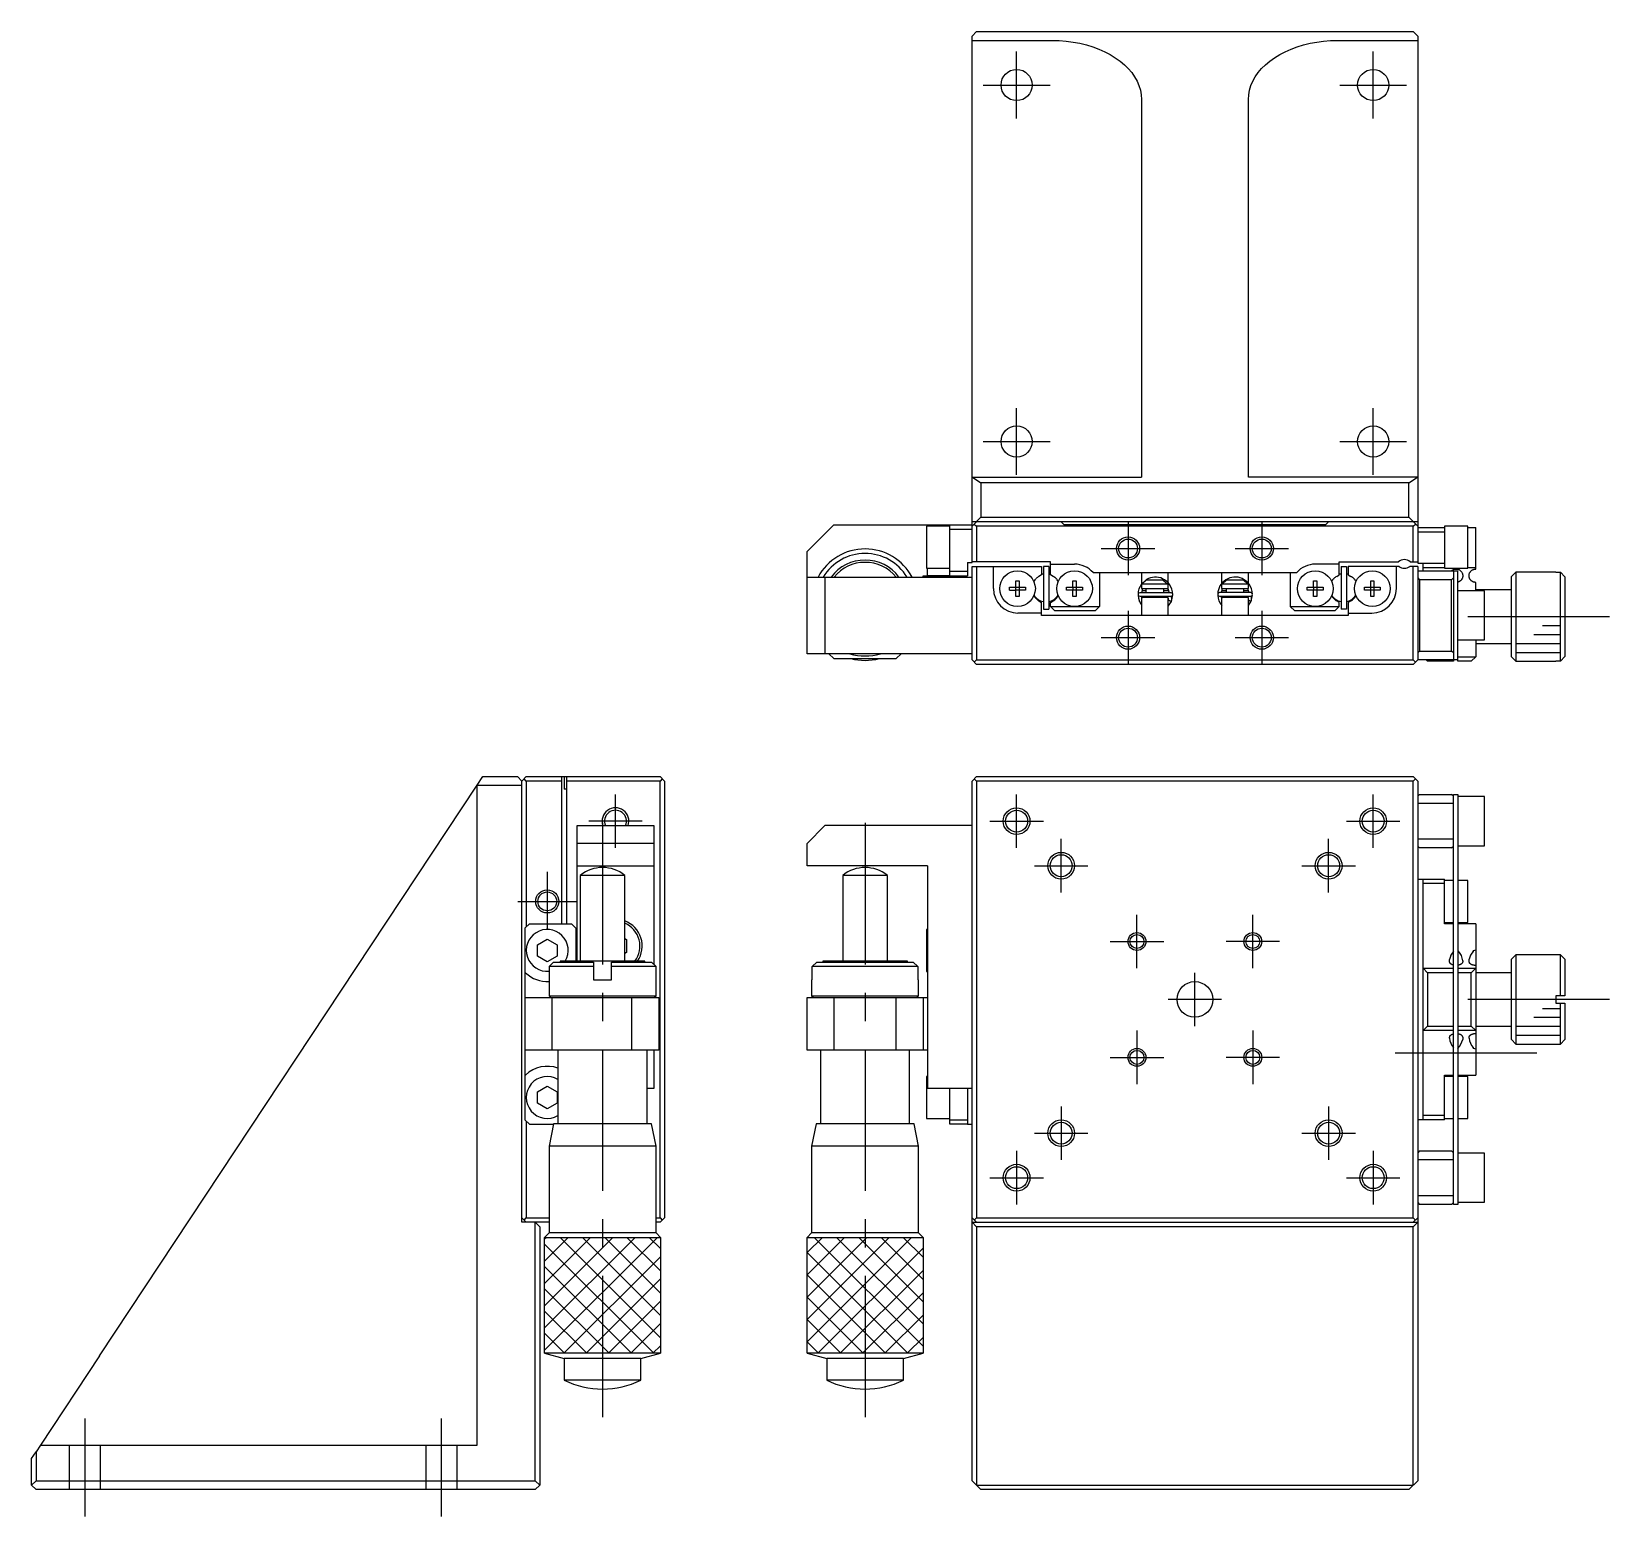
# Model space of a CAD drawing. Extents: x 0 to 360, y -8 to 257.
# Drawn here: x 0 to 177, y 90.4 to 257 of the extents above; entities that cross this region are included whole.
import ezdxf

# ---------------------------------------------------------------- set-up
doc = ezdxf.new("R2010")
doc.units = 0
doc.header["$LTSCALE"] = 0.5
doc.linetypes.add('CENTER', pattern=[50.8, 31.75, -6.35, 6.35, -6.35])
doc.linetypes.add('DASHED', pattern=[19.05, 12.7, -6.35])
for name, color, linetype in [('MSM_CENTER', 1, 'CENTER'), ('MSM_CONTINUOUS', 7, 'CONTINUOUS'), ('MSM_DASHED', 4, 'DASHED'), ('MSM_NARROW', 5, 'CONTINUOUS')]:
    doc.layers.add(name, color=color, linetype=linetype)

msp = doc.modelspace()

# ---------------------------------------------------------------- linework, layer by layer
at = {"layer": 'MSM_CENTER'}
for p, q in [((110.5, 247.25), (110.5, 254.75)), ((150.5, 247.25), (150.5, 254.75)), ((106.75, 251), (114.25, 251)), ((146.75, 251), (154.25, 251)), ((110.5, 207.25), (110.5, 214.75)), ((150.5, 207.25), (150.5, 214.75)), ((106.75, 211), (114.25, 211)), ((146.75, 211), (154.25, 211)), ((123, 202), (123, 196)), ((138, 202), (138, 196)), ((120, 199), (126, 199)), ((135, 199), (141, 199)), ((123, 192), (123, 186)), ((138, 192), (138, 186)), ((177, 191.35), (161, 191.35)), ((120, 189), (126, 189)), ((135, 189), (141, 189)), ((65.5, 165.41), (65.5, 171.41)), ((110.5, 165.41), (110.5, 171.41)), ((150.5, 165.41), (150.5, 171.41)), ((68.5, 168.41), (62.5, 168.41)), ((64.05, 168.21), (64.05, 99.71)), ((93.5, 168.21), (93.5, 99.71)), ((107.5, 168.41), (113.5, 168.41)), ((147.5, 168.41), (153.5, 168.41)), ((115.5, 160.41), (115.5, 166.41)), ((145.5, 160.41), (145.5, 166.41)), ((112.5, 163.41), (118.5, 163.41)), ((142.5, 163.41), (148.5, 163.41)), ((57.85, 162.71), (57.85, 156.26)), ((54.55, 159.41), (61.15, 159.41)), ((124, 151.91), (124, 157.91)), ((137, 151.91), (137, 157.91)), ((121, 154.91), (127, 154.91)), ((140, 154.91), (134, 154.91)), ((130.5, 145.41), (130.5, 151.41)), ((133.5, 148.41), (127.5, 148.41)), ((177, 148.41), (160, 148.41)), ((124, 144.91), (124, 138.91)), ((137, 144.91), (137, 138.91)), ((121, 141.91), (127, 141.91)), ((140, 141.91), (134, 141.91)), ((152.98, 142.41), (170.87, 142.41)), ((115.5, 136.41), (115.5, 130.41)), ((145.5, 136.41), (145.5, 130.41)), ((112.5, 133.41), (118.5, 133.41)), ((142.5, 133.41), (148.5, 133.41)), ((110.5, 131.41), (110.5, 125.41)), ((150.5, 131.41), (150.5, 125.41)), ((107.5, 128.41), (113.5, 128.41)), ((147.5, 128.41), (153.5, 128.41)), ((6, 90.41), (6, 101.41)), ((46, 90.41), (46, 101.41))]:
    msp.add_line(p, q, dxfattribs=at)
at = {"layer": 'MSM_CONTINUOUS'}
for p, q in [((106, 257), (105.5, 256.5)), ((106, 257), (155, 257)), ((155.5, 256.5), (155, 257)), ((105.5, 197.45), (105.5, 256.5)), ((105.5, 256.01), (114.5, 256.01)), ((114.5, 256.01), (115.28, 255.99)), ((115.28, 255.99), (116.06, 255.93)), ((116.06, 255.93), (116.83, 255.82)), ((116.83, 255.82), (117.59, 255.68)), ((117.59, 255.68), (118.33, 255.5)), ((118.33, 255.5), (119.04, 255.29)), ((119.04, 255.29), (119.72, 255.03)), ((119.72, 255.03), (120.38, 254.74)), ((140.62, 254.74), (141.28, 255.03)), ((141.28, 255.03), (141.96, 255.29)), ((141.96, 255.29), (142.67, 255.5)), ((142.67, 255.5), (143.41, 255.68)), ((143.41, 255.68), (144.17, 255.82)), ((144.17, 255.82), (144.94, 255.93)), ((144.94, 255.93), (145.72, 255.99)), ((145.72, 255.99), (146.5, 256.01)), ((146.5, 256.01), (155.5, 256.01)), ((155.5, 256.5), (155.5, 197.35)), ((120.38, 254.74), (120.99, 254.42)), ((120.99, 254.42), (121.57, 254.07)), ((121.57, 254.07), (122.1, 253.69)), ((122.1, 253.69), (122.59, 253.28)), ((122.59, 253.28), (123.03, 252.85)), ((137.97, 252.85), (138.41, 253.28)), ((138.41, 253.28), (138.9, 253.69)), ((138.9, 253.69), (139.43, 254.07)), ((139.43, 254.07), (140.01, 254.42)), ((140.01, 254.42), (140.62, 254.74)), ((123.03, 252.85), (123.41, 252.39)), ((123.41, 252.39), (123.74, 251.92)), ((123.74, 251.92), (124.01, 251.43)), ((124.01, 251.43), (124.22, 250.93)), ((136.78, 250.93), (136.99, 251.43)), ((136.99, 251.43), (137.26, 251.92)), ((137.26, 251.92), (137.59, 252.39)), ((137.59, 252.39), (137.97, 252.85)), ((124.22, 250.93), (124.38, 250.42)), ((124.38, 250.42), (124.47, 249.91)), ((124.47, 249.91), (124.5, 249.39)), ((136.5, 249.39), (136.53, 249.91)), ((136.53, 249.91), (136.62, 250.42)), ((136.62, 250.42), (136.78, 250.93)), ((124.5, 249.39), (124.5, 207)), ((136.5, 207), (136.5, 249.39)), ((105.5, 207), (124.5, 207)), ((105.54, 207), (106.5, 206.37)), ((154.5, 206.37), (106.5, 206.37)), ((106.5, 206.37), (106.5, 202.5)), ((155.5, 207), (136.5, 207)), ((154.5, 206.37), (155.46, 207)), ((154.5, 202.5), (154.5, 206.37)), ((105.5, 201.5), (106.5, 202.5)), ((155.5, 202), (105.5, 202)), ((106.5, 202.5), (154.5, 202.5)), ((115.85, 201.65), (115.5, 202)), ((145.5, 202), (145.15, 201.65)), ((154.5, 202.5), (155.5, 201.5)), ((90, 201.65), (87, 198.65)), ((90, 201.65), (105.5, 201.65)), ((100.4, 201.5), (100.4, 196.8)), ((103, 201.5), (100.4, 201.5)), ((100.5, 201.65), (100.5, 201.5)), ((103, 201.58), (100.5, 201.58)), ((103, 195.95), (103, 201.65)), ((105.5, 201.15), (103, 201.15)), ((105.75, 201.75), (106, 201.5)), ((106, 201.5), (106, 197.5)), ((155, 201.5), (106, 201.5)), ((145.15, 201.65), (115.85, 201.65)), ((155, 201.5), (155.25, 201.75)), ((155, 197.5), (155, 201.5)), ((155.5, 201.35), (158.5, 201.35)), ((158.5, 200.85), (155.5, 200.85)), ((158.5, 201.5), (158.5, 196.8)), ((161.1, 201.5), (158.5, 201.5)), ((161.1, 196.8), (161.1, 201.5)), ((161.1, 201.35), (162, 201.35)), ((162, 196.7), (162, 201.35)), ((87, 187.2), (87, 198.65)), ((100.4, 196.8), (103, 196.8)), ((100.5, 195.95), (100.5, 196.8)), ((105, 197.45), (105.5, 197.45)), ((105, 197.45), (105, 195.95)), ((114.3, 197.5), (105.5, 197.5)), ((105.5, 186.5), (105.5, 197)), ((105.5, 197), (113.3, 197)), ((106, 197), (106, 186.5)), ((107.9, 194.5), (107.9, 197)), ((113.3, 197), (113.3, 196.04)), ((114.1, 197), (113.5, 197)), ((113.5, 197), (113.5, 192.2)), ((114.1, 197), (114.1, 192.2)), ((114.3, 196.04), (114.3, 197.5)), ((114.3, 197.25), (117, 197.25)), ((146.7, 197.25), (144, 197.25)), ((146.7, 197.5), (153.34, 197.5)), ((146.7, 196.04), (146.7, 197.5)), ((146.9, 197), (146.9, 192.2)), ((146.9, 197), (147.5, 197)), ((147.5, 197), (147.5, 192.2)), ((147.7, 197), (147.7, 196.04)), ((153.4, 197), (147.7, 197)), ((153.1, 194.5), (153.1, 197)), ((155.5, 197), (154.6, 197)), ((154.66, 197.5), (155.5, 197.5)), ((155, 186.5), (155, 197)), ((155.5, 197.35), (158.5, 197.35)), ((155.5, 197), (155.5, 186.5)), ((155.5, 196.5), (160, 196.5)), ((156.1, 196.5), (156.1, 197.35)), ((158.5, 196.85), (156.1, 196.85)), ((158.5, 196.8), (161.1, 196.8)), ((159.29, 196.5), (159.32, 196.53)), ((159.32, 196.53), (159.36, 196.56)), ((159.36, 196.56), (159.4, 196.58)), ((159.4, 196.58), (159.44, 196.61)), ((159.44, 196.61), (159.49, 196.63)), ((159.49, 196.63), (159.51, 196.64)), ((159.5, 196.5), (159.5, 186.35)), ((159.51, 196.64), (159.54, 196.65)), ((159.54, 196.65), (159.56, 196.66)), ((159.56, 196.66), (159.59, 196.67)), ((159.59, 196.67), (159.62, 196.68)), ((159.62, 196.68), (159.63, 196.68)), ((159.63, 196.68), (159.65, 196.68)), ((159.65, 196.68), (159.66, 196.69)), ((159.66, 196.69), (159.68, 196.69)), ((159.68, 196.69), (159.69, 196.69)), ((159.69, 196.69), (159.71, 196.69)), ((159.71, 196.69), (159.72, 196.7)), ((159.72, 196.7), (159.74, 196.7)), ((159.74, 196.7), (159.75, 196.7)), ((159.75, 196.7), (159.76, 196.7)), ((159.76, 196.7), (159.77, 196.7)), ((159.77, 196.7), (159.78, 196.7)), ((159.78, 196.7), (159.79, 196.7)), ((159.79, 196.7), (159.8, 196.7)), ((159.8, 196.7), (159.81, 196.7)), ((159.81, 196.7), (159.82, 196.7)), ((159.82, 196.7), (159.83, 196.7)), ((159.83, 196.7), (159.84, 196.7)), ((159.84, 196.7), (159.85, 196.7)), ((159.85, 196.7), (159.87, 196.7)), ((159.87, 196.7), (159.88, 196.7)), ((159.88, 196.7), (159.89, 196.69)), ((159.89, 196.69), (159.9, 196.69)), ((159.9, 196.69), (159.91, 196.69)), ((159.91, 196.69), (159.93, 196.69)), ((159.93, 196.69), (159.94, 196.69)), ((159.94, 196.69), (159.96, 196.68)), ((159.96, 196.68), (159.97, 196.68)), ((159.97, 196.68), (160, 196.67)), ((160, 196.67), (160.03, 196.66)), ((160, 186.35), (160, 196.5)), ((160.03, 196.66), (160.06, 196.66)), ((160.06, 196.66), (160.08, 196.65)), ((160.08, 196.65), (160.1, 196.64)), ((160.1, 196.64), (160.13, 196.63)), ((160.13, 196.63), (160.18, 196.6)), ((160.18, 196.6), (160.22, 196.57)), ((160.22, 196.57), (160.27, 196.54)), ((160.27, 196.54), (160.31, 196.5)), ((160.31, 196.5), (160.34, 196.47)), ((162, 196.85), (161.1, 196.85)), ((161.43, 196.44), (161.46, 196.47)), ((161.46, 196.47), (161.5, 196.51)), ((161.5, 196.51), (161.54, 196.54)), ((161.54, 196.54), (161.58, 196.57)), ((161.58, 196.57), (161.62, 196.6)), ((161.62, 196.6), (161.66, 196.62)), ((161.66, 196.62), (161.7, 196.64)), ((161.7, 196.64), (161.72, 196.65)), ((161.72, 196.65), (161.75, 196.66)), ((161.75, 196.66), (161.77, 196.66)), ((161.77, 196.66), (161.8, 196.67)), ((161.8, 196.67), (161.82, 196.68)), ((161.82, 196.68), (161.85, 196.69)), ((161.85, 196.69), (161.86, 196.69)), ((161.86, 196.69), (161.88, 196.69)), ((161.88, 196.69), (161.89, 196.69)), ((161.89, 196.69), (161.91, 196.69)), ((161.91, 196.69), (161.92, 196.7)), ((161.92, 196.7), (161.94, 196.7)), ((161.94, 196.7), (161.95, 196.7)), ((161.95, 196.7), (161.96, 196.7)), ((161.96, 196.7), (161.98, 196.7)), ((161.98, 196.7), (161.99, 196.7)), ((161.99, 196.7), (162, 196.7)), ((87, 195.8), (105.5, 195.8)), ((89, 195.8), (89, 187.2)), ((100, 195.8), (100, 195.95)), ((100, 195.95), (105, 195.95)), ((100.5, 195.99), (103, 195.99)), ((103, 196.45), (105, 196.45)), ((110.42, 195.39), (110.78, 195.39)), ((110.42, 194.68), (110.42, 195.39)), ((110.78, 195.39), (110.78, 194.68)), ((113.3, 196.04), (113.01, 195.87)), ((114.59, 195.87), (114.3, 196.04)), ((116.82, 195.39), (117.18, 195.39)), ((116.82, 194.68), (116.82, 195.39)), ((117.18, 195.39), (117.18, 194.68)), ((119.08, 196.3), (141.92, 196.3)), ((119.8, 196.3), (119.8, 192.5)), ((124.5, 196.3), (124.5, 194.5)), ((125.08, 195.52), (124.5, 195)), ((127.5, 195), (124.5, 195)), ((124.55, 195), (125.08, 195.5)), ((125.08, 195.5), (126.92, 195.5)), ((126.92, 195.5), (127.45, 195)), ((127.5, 195.16), (127.5, 196.3)), ((127.5, 195.16), (127.5, 195.16)), ((127.5, 195.16), (127.5, 195.16)), ((127.5, 194.5), (127.5, 195)), ((133.5, 196.3), (133.5, 195.08)), ((133.5, 195.08), (133.5, 195.08)), ((133.5, 195.08), (133.5, 195.08)), ((136.5, 195), (133.5, 195)), ((133.5, 195), (133.5, 194.5)), ((133.55, 195), (134.08, 195.5)), ((134.08, 195.5), (135.92, 195.5)), ((135.92, 195.5), (136.45, 195)), ((136.5, 195.1), (136.5, 196.3)), ((136.5, 195.1), (136.5, 195.1)), ((136.5, 194.5), (136.5, 195)), ((141.2, 196.3), (141.2, 192.5)), ((143.82, 195.39), (144.18, 195.39)), ((143.82, 194.68), (143.82, 195.39)), ((144.18, 195.39), (144.18, 194.68)), ((146.41, 195.87), (146.7, 196.04)), ((147.7, 196.04), (147.99, 195.87)), ((150.22, 195.39), (150.58, 195.39)), ((150.22, 194.68), (150.22, 195.39)), ((150.58, 195.39), (150.58, 194.68)), ((155.5, 195.7), (155.7, 195.5)), ((159.3, 195.5), (155.7, 195.5)), ((155.7, 195.5), (155.7, 187.5)), ((159.3, 195.5), (159.5, 195.7)), ((159.3, 187.5), (159.3, 195.5)), ((160.02, 195.23), (160, 195.23)), ((160.05, 195.24), (160.02, 195.23)), ((160.07, 195.25), (160.05, 195.24)), ((160.1, 195.26), (160.07, 195.25)), ((160.14, 195.28), (160.1, 195.26)), ((160.16, 195.29), (160.14, 195.28)), ((160.19, 195.31), (160.16, 195.29)), ((160.22, 195.33), (160.19, 195.31)), ((160.25, 195.35), (160.22, 195.33)), ((160.27, 195.37), (160.25, 195.35)), ((160.29, 195.39), (160.27, 195.37)), ((160.32, 195.41), (160.29, 195.39)), ((160.34, 195.43), (160.32, 195.41)), ((160.34, 196.47), (160.38, 196.43)), ((160.36, 195.45), (160.34, 195.43)), ((160.38, 195.47), (160.36, 195.45)), ((160.38, 196.43), (160.41, 196.38)), ((160.4, 195.5), (160.38, 195.47)), ((160.42, 195.52), (160.4, 195.5)), ((160.41, 196.38), (160.44, 196.33)), ((160.43, 195.54), (160.42, 195.52)), ((160.45, 195.57), (160.43, 195.54)), ((160.44, 196.33), (160.47, 196.28)), ((160.46, 195.6), (160.45, 195.57)), ((160.48, 195.63), (160.46, 195.6)), ((160.47, 196.28), (160.49, 196.24)), ((160.49, 195.66), (160.48, 195.63)), ((160.49, 196.24), (160.51, 196.2)), ((160.5, 195.69), (160.49, 195.66)), ((160.52, 195.73), (160.5, 195.69)), ((160.51, 196.2), (160.52, 196.15)), ((160.52, 196.15), (160.53, 196.1)), ((160.53, 195.77), (160.52, 195.73)), ((160.53, 196.1), (160.54, 196.06)), ((160.54, 195.81), (160.53, 195.77)), ((160.54, 196.06), (160.55, 196.01)), ((160.55, 195.91), (160.54, 195.86)), ((160.54, 195.86), (160.54, 195.81)), ((160.55, 196.01), (160.55, 195.96)), ((160.55, 195.96), (160.55, 195.91)), ((161.25, 196.03), (161.26, 196.07)), ((161.25, 195.99), (161.25, 196.03)), ((161.25, 195.94), (161.25, 195.99)), ((161.25, 195.9), (161.25, 195.94)), ((161.26, 195.85), (161.25, 195.9)), ((161.26, 196.07), (161.27, 196.11)), ((161.26, 195.8), (161.26, 195.85)), ((161.27, 195.77), (161.26, 195.8)), ((161.27, 196.11), (161.28, 196.17)), ((161.28, 195.74), (161.27, 195.77)), ((161.28, 196.17), (161.3, 196.22)), ((161.29, 195.7), (161.28, 195.74)), ((161.31, 195.67), (161.29, 195.7)), ((161.3, 196.22), (161.32, 196.27)), ((161.32, 195.63), (161.31, 195.67)), ((161.32, 196.27), (161.34, 196.31)), ((161.34, 195.6), (161.32, 195.63)), ((161.34, 196.31), (161.37, 196.36)), ((161.35, 195.57), (161.34, 195.6)), ((161.37, 195.54), (161.35, 195.57)), ((161.37, 196.36), (161.4, 196.4)), ((161.39, 195.51), (161.37, 195.54)), ((161.42, 195.48), (161.39, 195.51)), ((161.4, 196.4), (161.43, 196.44)), ((161.44, 195.45), (161.42, 195.48)), ((161.46, 195.43), (161.44, 195.45)), ((161.49, 195.4), (161.46, 195.43)), ((161.52, 195.38), (161.49, 195.4)), ((161.54, 195.35), (161.52, 195.38)), ((161.57, 195.33), (161.54, 195.35)), ((161.6, 195.32), (161.57, 195.33)), ((161.62, 195.3), (161.6, 195.32)), ((161.65, 195.29), (161.62, 195.3)), ((161.67, 195.28), (161.65, 195.29)), ((161.7, 195.26), (161.67, 195.28)), ((161.72, 195.25), (161.7, 195.26)), ((161.75, 195.24), (161.72, 195.25)), ((161.77, 195.23), (161.75, 195.24)), ((161.8, 195.23), (161.77, 195.23)), ((161.83, 195.22), (161.8, 195.23)), ((161.86, 195.21), (161.83, 195.22)), ((161.89, 195.21), (161.86, 195.21)), ((161.92, 195.2), (161.89, 195.21)), ((161.94, 195.2), (161.92, 195.2)), ((161.97, 195.2), (161.94, 195.2)), ((162, 195.2), (161.97, 195.2)), ((162, 194.25), (162, 195.2)), ((166.5, 196.35), (166, 195.85)), ((166, 186.85), (166, 195.85)), ((166.5, 196.35), (166.5, 186.35)), ((171, 196.35), (166.5, 196.35)), ((171, 196.35), (171, 196.33)), ((171, 196.33), (171.5, 196.33)), ((171.5, 186.37), (171.5, 196.33)), ((171.5, 196.33), (172, 195.83)), ((172, 195.83), (172, 186.87)), ((109.71, 194.68), (110.42, 194.68)), ((109.71, 194.32), (109.71, 194.68)), ((109.71, 194.32), (110.42, 194.32)), ((110.43, 194.67), (110.42, 194.68)), ((110.43, 194.33), (110.42, 194.32)), ((110.42, 193.61), (110.42, 194.32)), ((110.78, 193.61), (110.42, 193.61)), ((110.43, 194.67), (110.77, 194.67)), ((110.43, 194.33), (110.43, 194.67)), ((110.77, 194.33), (110.43, 194.33)), ((110.77, 194.67), (110.78, 194.68)), ((110.77, 194.67), (110.77, 194.33)), ((110.77, 194.33), (110.78, 194.32)), ((110.78, 194.68), (111.49, 194.68)), ((110.78, 194.32), (110.78, 193.61)), ((111.49, 194.32), (110.78, 194.32)), ((111.49, 194.68), (111.49, 194.32)), ((113.01, 193.13), (113.3, 192.96)), ((113.3, 191.5), (113.3, 192.96)), ((114.3, 192.96), (114.59, 193.13)), ((114.3, 192.5), (114.3, 192.96)), ((116.11, 194.68), (116.82, 194.68)), ((116.11, 194.32), (116.11, 194.68)), ((116.82, 194.32), (116.11, 194.32)), ((116.83, 194.67), (116.82, 194.68)), ((116.83, 194.33), (116.82, 194.32)), ((116.82, 193.61), (116.82, 194.32)), ((117.18, 193.61), (116.82, 193.61)), ((116.83, 194.67), (117.17, 194.67)), ((116.83, 194.33), (116.83, 194.67)), ((117.17, 194.33), (116.83, 194.33)), ((117.17, 194.67), (117.18, 194.68)), ((117.17, 194.67), (117.17, 194.33)), ((117.17, 194.33), (117.18, 194.32)), ((117.18, 194.68), (117.89, 194.68)), ((117.18, 194.32), (117.18, 193.61)), ((117.89, 194.32), (117.18, 194.32)), ((117.89, 194.68), (117.89, 194.32)), ((124.12, 193.82), (124.12, 193.71)), ((124.25, 193.13), (124.25, 193.13)), ((124.25, 193.13), (124.25, 193.13)), ((124.25, 193.13), (124.25, 193.13)), ((124.25, 193.13), (124.25, 193.12)), ((124.25, 193.12), (124.25, 193.12)), ((124.25, 193.12), (124.25, 193.12)), ((124.25, 193.12), (124.26, 193.12)), ((124.26, 193.12), (124.26, 193.11)), ((124.26, 193.11), (124.27, 193.07)), ((124.27, 193.07), (124.27, 193.07)), ((124.27, 193.07), (124.27, 193.07)), ((124.27, 193.07), (124.27, 193.07)), ((124.27, 193.07), (124.3, 193.02)), ((127.82, 194.04), (124.32, 194.04)), ((124.32, 193.64), (127.82, 193.64)), ((124.5, 194.5), (127.5, 194.5)), ((127.5, 193.5), (124.5, 193.5)), ((124.5, 193.5), (124.5, 191.5)), ((124.53, 194.04), (124.66, 194.5)), ((124.55, 193.5), (124.53, 193.64)), ((124.59, 194.3), (125, 194.3)), ((124.66, 193.5), (124.92, 193.64)), ((125, 194.5), (125, 194.04)), ((125, 193.64), (125, 193.5)), ((127, 194.04), (127, 194.5)), ((127, 194.3), (127.5, 194.3)), ((127, 193.5), (127, 193.64)), ((127.21, 193.64), (127.47, 193.5)), ((127.47, 194.5), (127.6, 194.04)), ((127.5, 194.3), (127.5, 194.43)), ((127.5, 191.5), (127.5, 193.5)), ((127.5, 193.43), (127.5, 193.25)), ((127.51, 193.21), (127.5, 193.21)), ((127.85, 193.06), (127.5, 193.2)), ((127.5, 192.52), (127.86, 193.07)), ((127.51, 193.2), (127.51, 193.21)), ((127.52, 193.2), (127.51, 193.2)), ((127.53, 193.19), (127.52, 193.2)), ((127.54, 193.19), (127.53, 193.19)), ((127.54, 193.18), (127.54, 193.19)), ((127.56, 193.18), (127.54, 193.18)), ((127.57, 193.17), (127.56, 193.18)), ((127.58, 193.16), (127.57, 193.17)), ((127.59, 193.16), (127.58, 193.16)), ((127.6, 193.15), (127.59, 193.16)), ((127.62, 193.15), (127.6, 193.15)), ((127.63, 193.14), (127.62, 193.15)), ((127.65, 193.13), (127.63, 193.14)), ((127.66, 193.13), (127.65, 193.13)), ((127.67, 193.12), (127.66, 193.13)), ((127.69, 193.11), (127.67, 193.12)), ((127.7, 193.11), (127.69, 193.11)), ((127.72, 193.1), (127.7, 193.11)), ((127.73, 193.1), (127.72, 193.1)), ((127.75, 193.09), (127.73, 193.1)), ((127.76, 193.09), (127.75, 193.09)), ((127.77, 193.08), (127.76, 193.09)), ((127.78, 193.08), (127.77, 193.08)), ((127.79, 193.08), (127.78, 193.08)), ((127.8, 193.07), (127.79, 193.08)), ((127.81, 193.07), (127.8, 193.07)), ((127.82, 193.07), (127.81, 193.07)), ((127.83, 193.07), (127.82, 193.07)), ((127.84, 193.07), (127.83, 193.07)), ((127.85, 193.07), (127.84, 193.07)), ((127.84, 193.07), (127.84, 193.07)), ((127.86, 193.61), (127.85, 193.64)), ((127.85, 193.64), (127.85, 193.64)), ((127.86, 193.07), (127.85, 193.07)), ((127.85, 193.07), (127.85, 193.07)), ((127.86, 193.07), (128.01, 193.81)), ((127.87, 193.57), (127.86, 193.61)), ((127.86, 193.07), (127.87, 193.1)), ((127.86, 193.07), (127.86, 193.07)), ((127.86, 193.07), (127.86, 193.07)), ((127.89, 193.54), (127.87, 193.57)), ((127.87, 193.1), (127.88, 193.13)), ((127.88, 193.13), (127.89, 193.17)), ((127.89, 193.51), (127.89, 193.54)), ((127.9, 193.47), (127.89, 193.51)), ((127.89, 193.17), (127.9, 193.2)), ((127.91, 193.44), (127.9, 193.47)), ((127.9, 193.2), (127.91, 193.23)), ((127.91, 193.41), (127.91, 193.44)), ((127.91, 193.37), (127.91, 193.41)), ((127.91, 193.34), (127.91, 193.37)), ((127.91, 193.3), (127.91, 193.34)), ((127.91, 193.27), (127.91, 193.3)), ((127.91, 193.23), (127.91, 193.27)), ((133.06, 193.83), (133.06, 193.73)), ((133.19, 193.14), (133.19, 193.14)), ((133.19, 193.14), (133.19, 193.14)), ((133.19, 193.14), (133.19, 193.14)), ((133.19, 193.14), (133.19, 193.13)), ((133.19, 193.13), (133.2, 193.13)), ((133.2, 193.13), (133.2, 193.13)), ((133.2, 193.13), (133.2, 193.13)), ((133.2, 193.13), (133.2, 193.12)), ((133.2, 193.12), (133.22, 193.08)), ((133.22, 193.08), (133.21, 193.08)), ((133.22, 193.08), (133.21, 193.08)), ((133.21, 193.08), (133.22, 193.08)), ((133.22, 193.09), (133.22, 193.08)), ((133.22, 193.08), (133.24, 193.03)), ((136.76, 194.05), (133.26, 194.05)), ((133.26, 193.65), (136.76, 193.65)), ((133.47, 194.05), (133.6, 194.5)), ((133.5, 193.5), (133.47, 193.65)), ((133.5, 194.5), (136.5, 194.5)), ((136.5, 193.5), (133.5, 193.5)), ((133.5, 193.5), (133.5, 191.5)), ((133.5, 193.49), (133.5, 193.5)), ((133.52, 194.3), (134, 194.3)), ((133.6, 193.5), (133.86, 193.65)), ((134, 194.5), (134, 194.05)), ((134, 193.65), (134, 193.5)), ((136, 194.05), (136, 194.5)), ((136, 194.3), (136.5, 194.3)), ((136, 193.5), (136, 193.65)), ((136.16, 193.65), (136.42, 193.5)), ((136.41, 194.5), (136.55, 194.05)), ((136.5, 191.5), (136.5, 193.5)), ((136.51, 193.18), (136.5, 193.19)), ((136.8, 193.07), (136.5, 193.18)), ((136.5, 192.59), (136.8, 193.08)), ((136.52, 193.17), (136.51, 193.18)), ((136.54, 193.17), (136.52, 193.17)), ((136.55, 193.16), (136.54, 193.17)), ((136.57, 193.15), (136.55, 193.16)), ((136.58, 193.15), (136.57, 193.15)), ((136.59, 193.14), (136.58, 193.15)), ((136.61, 193.13), (136.59, 193.14)), ((136.62, 193.13), (136.61, 193.13)), ((136.64, 193.12), (136.62, 193.13)), ((136.65, 193.12), (136.64, 193.12)), ((136.67, 193.11), (136.65, 193.12)), ((136.68, 193.11), (136.67, 193.11)), ((136.7, 193.1), (136.68, 193.11)), ((136.71, 193.1), (136.7, 193.1)), ((136.72, 193.09), (136.71, 193.1)), ((136.73, 193.09), (136.72, 193.09)), ((136.74, 193.09), (136.73, 193.09)), ((136.75, 193.08), (136.74, 193.09)), ((136.76, 193.08), (136.75, 193.08)), ((136.77, 193.08), (136.76, 193.08)), ((136.78, 193.08), (136.77, 193.08)), ((136.79, 193.08), (136.78, 193.08)), ((136.8, 193.62), (136.79, 193.65)), ((136.79, 193.65), (136.79, 193.65)), ((136.8, 193.08), (136.79, 193.08)), ((136.79, 193.08), (136.79, 193.08)), ((136.8, 193.08), (136.96, 193.82)), ((136.82, 193.58), (136.8, 193.62)), ((136.8, 193.08), (136.81, 193.11)), ((136.8, 193.08), (136.8, 193.08)), ((136.8, 193.08), (136.8, 193.08)), ((136.8, 193.08), (136.8, 193.08)), ((136.81, 193.11), (136.82, 193.14)), ((136.83, 193.55), (136.82, 193.58)), ((136.82, 193.14), (136.83, 193.18)), ((136.84, 193.52), (136.83, 193.55)), ((136.83, 193.18), (136.84, 193.21)), ((136.84, 193.48), (136.84, 193.52)), ((136.85, 193.45), (136.84, 193.48)), ((136.84, 193.21), (136.85, 193.24)), ((136.85, 193.42), (136.85, 193.45)), ((136.86, 193.38), (136.85, 193.42)), ((136.85, 193.28), (136.86, 193.31)), ((136.85, 193.24), (136.85, 193.28)), ((136.86, 193.35), (136.86, 193.38)), ((136.86, 193.31), (136.86, 193.35)), ((143.11, 194.68), (143.82, 194.68)), ((143.11, 194.32), (143.11, 194.68)), ((143.82, 194.32), (143.11, 194.32)), ((143.83, 194.67), (143.82, 194.68)), ((143.83, 194.33), (143.82, 194.32)), ((143.82, 193.61), (143.82, 194.32)), ((144.18, 193.61), (143.82, 193.61)), ((143.83, 194.67), (144.17, 194.67)), ((143.83, 194.33), (143.83, 194.67)), ((144.17, 194.33), (143.83, 194.33)), ((144.17, 194.67), (144.18, 194.68)), ((144.17, 194.67), (144.17, 194.33)), ((144.17, 194.33), (144.18, 194.32)), ((144.18, 194.68), (144.89, 194.68)), ((144.18, 194.32), (144.18, 193.61)), ((144.89, 194.32), (144.18, 194.32)), ((144.89, 194.68), (144.89, 194.32)), ((146.7, 192.96), (146.41, 193.13)), ((146.7, 192.5), (146.7, 192.96)), ((147.99, 193.13), (147.7, 192.96)), ((147.7, 192.96), (147.7, 191.5)), ((149.51, 194.68), (150.22, 194.68)), ((149.51, 194.32), (149.51, 194.68)), ((150.22, 194.32), (149.51, 194.32)), ((150.23, 194.67), (150.22, 194.68)), ((150.23, 194.33), (150.22, 194.32)), ((150.22, 193.61), (150.22, 194.32)), ((150.58, 193.61), (150.22, 193.61)), ((150.23, 194.67), (150.57, 194.67)), ((150.23, 194.33), (150.23, 194.67)), ((150.57, 194.33), (150.23, 194.33)), ((150.57, 194.67), (150.58, 194.68)), ((150.57, 194.67), (150.57, 194.33)), ((150.57, 194.33), (150.58, 194.32)), ((150.58, 194.68), (151.29, 194.68)), ((150.58, 194.32), (150.58, 193.61)), ((151.29, 194.32), (150.58, 194.32)), ((151.29, 194.68), (151.29, 194.32)), ((163, 194.25), (160, 194.25)), ((166, 194.35), (162, 194.35)), ((163, 188.75), (163, 194.25)), ((113.3, 191.75), (110.65, 191.75)), ((147.7, 191.5), (113.3, 191.5)), ((113.5, 192.2), (114.1, 192.2)), ((114.8, 192), (114.3, 192.5)), ((114.3, 192.5), (119.8, 192.5)), ((119.3, 192), (114.8, 192)), ((119.8, 192.5), (119.3, 192)), ((141.2, 192.5), (146.7, 192.5)), ((141.7, 192), (141.2, 192.5)), ((146.2, 192), (141.7, 192)), ((146.7, 192.5), (146.2, 192)), ((147.5, 192.2), (146.9, 192.2)), ((147.7, 191.75), (150.35, 191.75)), ((160, 188.75), (163, 188.75)), ((162, 188.75), (162, 186.85)), ((162, 188.35), (166, 188.35)), ((105.5, 187.2), (87, 187.2)), ((89.45, 187.2), (90, 186.65)), ((90, 186.65), (97, 186.65)), ((97, 186.65), (97.55, 187.2)), ((106, 186), (105.5, 186.5)), ((106, 186.5), (105.75, 186.25)), ((106, 186.5), (155, 186.5)), ((155, 186), (106, 186)), ((155.25, 186.25), (155, 186.5)), ((155, 186), (155.5, 186.5)), ((155.7, 187.5), (155.5, 187.3)), ((160, 186.5), (155.5, 186.5)), ((155.7, 187.5), (159.3, 187.5)), ((156.45, 186.5), (156.6, 186.35)), ((159.5, 186.35), (156.6, 186.35)), ((159.5, 187.3), (159.3, 187.5)), ((160, 186.85), (162, 186.85)), ((161.5, 186.35), (160, 186.35)), ((161.5, 186.35), (162, 186.85)), ((166, 186.85), (166.5, 186.35)), ((166.5, 186.35), (171, 186.35)), ((171.5, 186.37), (171, 186.37)), ((171, 186.37), (171, 186.35)), ((172, 186.87), (171.5, 186.37)), ((7.61, 108.41), (50, 172.45)), ((50, 172.45), (50.63, 173.41)), ((50, 98.41), (50, 172.45)), ((55, 172.41), (50, 172.41)), ((50.63, 173.41), (54.5, 173.41)), ((55, 172.91), (54.5, 173.41)), ((55, 172.91), (55.5, 173.41)), ((55, 123.41), (55, 172.91)), ((55.5, 172.91), (55.25, 173.16)), ((55.5, 173.41), (70.5, 173.41)), ((59.5, 172.91), (55.5, 172.91)), ((55.5, 172.91), (55.5, 156.56)), ((59.5, 156.91), (59.5, 173.41)), ((59.75, 173.41), (59.75, 172.01)), ((60, 172.01), (59.75, 172.01)), ((60, 173.41), (60, 156.91)), ((70.5, 172.91), (60, 172.91)), ((70.5, 173.41), (71, 172.91)), ((70.75, 173.16), (70.5, 172.91)), ((70.5, 123.91), (70.5, 172.91)), ((71, 172.91), (71, 123.91)), ((106, 173.41), (105.5, 172.91)), ((105.5, 94.41), (105.5, 172.91)), ((106, 172.91), (105.75, 173.16)), ((106, 173.41), (155, 173.41)), ((106, 172.91), (106, 123.91)), ((155, 172.91), (106, 172.91)), ((155.5, 172.91), (155, 173.41)), ((155, 172.91), (155.25, 173.16)), ((155, 123.91), (155, 172.91)), ((155.5, 172.91), (155.5, 94.41)), ((155.7, 171.41), (155.5, 171.21)), ((159.5, 170.41), (155.5, 170.41)), ((155.7, 171.41), (159.3, 171.41)), ((159.5, 171.21), (159.3, 171.41)), ((159.5, 171.41), (160, 171.41)), ((159.5, 125.41), (159.5, 171.41)), ((160, 171.41), (160, 125.41)), ((163, 171.16), (160, 171.16)), ((163, 165.66), (163, 171.16)), ((61.2, 167.91), (69.8, 167.91)), ((61.2, 152.71), (61.2, 167.91)), ((69.8, 167.91), (69.8, 152.36)), ((89, 167.91), (87, 165.91)), ((105.5, 167.91), (89, 167.91)), ((155.5, 166.41), (159.5, 166.41)), ((69.8, 165.91), (61.2, 165.91)), ((87, 163.41), (87, 165.91)), ((155.5, 165.61), (155.7, 165.41)), ((159.3, 165.41), (155.7, 165.41)), ((159.3, 165.41), (159.5, 165.61)), ((160, 165.66), (163, 165.66)), ((61.2, 163.41), (69.8, 163.41)), ((100.5, 163.41), (87, 163.41)), ((100.5, 163.41), (100.5, 138.41)), ((66.55, 162.33), (61.55, 162.33)), ((61.55, 162.33), (61.55, 152.71)), ((66.55, 152.71), (66.55, 162.33)), ((96, 162.33), (91, 162.33)), ((91, 162.33), (91, 152.71)), ((96, 152.71), (96, 162.33)), ((155.5, 161.91), (158.5, 161.91)), ((156.1, 134.91), (156.1, 161.91)), ((158.5, 161.41), (156.1, 161.41)), ((158.5, 156.91), (158.5, 161.91)), ((159.5, 161.76), (158.5, 161.76)), ((161.1, 161.76), (160, 161.76)), ((161.1, 157.06), (161.1, 161.76)), ((55.85, 156.91), (55.35, 156.41)), ((55.35, 156.41), (55.35, 134.91)), ((55.85, 156.91), (60.55, 156.91)), ((61.05, 156.41), (60.55, 156.91)), ((61.05, 156.41), (61.05, 152.71)), ((100.4, 156.26), (100.4, 151.56)), ((100.5, 156.26), (100.4, 156.26)), ((158.5, 157.06), (159.5, 157.06)), ((159.5, 156.91), (158.5, 156.91)), ((160, 157.06), (161.1, 157.06)), ((162, 156.91), (160, 156.91)), ((162, 156.91), (162, 139.91)), ((56.75, 154.54), (57.85, 155.18)), ((56.75, 153.27), (56.75, 154.54)), ((57.85, 155.18), (58.95, 154.54)), ((58.95, 154.54), (58.95, 153.27)), ((66.55, 155.24), (66.75, 155.13)), ((66.75, 155.13), (66.75, 153.68)), ((57.85, 152.63), (56.75, 153.27)), ((58.95, 153.27), (57.85, 152.63)), ((58.55, 152.61), (58.05, 152.11)), ((58.55, 152.61), (63.05, 152.61)), ((68.8, 152.71), (59.3, 152.71)), ((59.3, 152.71), (59.3, 152.61)), ((63.05, 152.61), (63.05, 150.61)), ((65.05, 150.61), (65.05, 152.61)), ((65.05, 152.61), (69.55, 152.61)), ((66.75, 153.68), (66.55, 153.57)), ((68.8, 152.61), (68.8, 152.71)), ((70.05, 152.11), (69.55, 152.61)), ((87.58, 152.11), (88.09, 152.61)), ((88.09, 152.61), (98.91, 152.61)), ((98.25, 152.71), (88.75, 152.71)), ((88.75, 152.71), (88.75, 152.61)), ((98.25, 152.61), (98.25, 152.71)), ((98.91, 152.61), (99.42, 152.11)), ((159.05, 152.76), (159.06, 152.88)), ((159.05, 152.75), (159.05, 152.76)), ((159.05, 152.71), (159.05, 152.75)), ((159.06, 152.67), (159.05, 152.71)), ((159.06, 152.63), (159.06, 152.67)), ((159.07, 152.6), (159.06, 152.63)), ((159.08, 152.57), (159.07, 152.6)), ((159.09, 152.54), (159.08, 152.57)), ((159.11, 152.51), (159.09, 152.54)), ((159.12, 152.49), (159.11, 152.51)), ((159.14, 152.46), (159.12, 152.49)), ((159.16, 152.44), (159.14, 152.46)), ((159.18, 152.42), (159.16, 152.44)), ((159.2, 152.4), (159.18, 152.42)), ((159.22, 152.38), (159.2, 152.4)), ((159.25, 152.36), (159.22, 152.38)), ((159.27, 152.35), (159.25, 152.36)), ((159.3, 152.33), (159.27, 152.35)), ((159.33, 152.32), (159.3, 152.33)), ((159.35, 152.31), (159.33, 152.32)), ((159.38, 152.3), (159.35, 152.31)), ((159.41, 152.28), (159.38, 152.3)), ((159.44, 152.28), (159.41, 152.28)), ((159.47, 152.27), (159.44, 152.28)), ((159.5, 152.26), (159.47, 152.27)), ((160, 153.89), (160.08, 153.82)), ((160.02, 152.24), (160, 152.24)), ((160.05, 152.25), (160.02, 152.24)), ((160.07, 152.25), (160.05, 152.25)), ((160.1, 152.26), (160.07, 152.25)), ((160.13, 152.27), (160.1, 152.26)), ((160.16, 152.28), (160.13, 152.27)), ((160.19, 152.28), (160.16, 152.28)), ((160.22, 152.29), (160.19, 152.28)), ((160.24, 152.3), (160.22, 152.29)), ((160.27, 152.32), (160.24, 152.3)), ((160.29, 152.33), (160.27, 152.32)), ((160.32, 152.34), (160.29, 152.33)), ((160.34, 152.36), (160.32, 152.34)), ((160.37, 152.37), (160.34, 152.36)), ((160.39, 152.39), (160.37, 152.37)), ((160.41, 152.41), (160.39, 152.39)), ((160.43, 152.43), (160.41, 152.41)), ((160.45, 152.45), (160.43, 152.43)), ((160.47, 152.47), (160.45, 152.45)), ((160.48, 152.5), (160.47, 152.47)), ((160.5, 152.52), (160.48, 152.5)), ((160.51, 152.55), (160.5, 152.52)), ((160.52, 152.58), (160.51, 152.55)), ((160.53, 152.61), (160.52, 152.58)), ((160.54, 152.64), (160.53, 152.61)), ((160.55, 152.73), (160.54, 152.68)), ((160.54, 152.68), (160.54, 152.64)), ((160.55, 152.76), (160.55, 152.73)), ((161.25, 152.76), (161.26, 152.91)), ((161.25, 152.75), (161.25, 152.76)), ((161.25, 152.72), (161.25, 152.75)), ((161.25, 152.68), (161.25, 152.72)), ((161.26, 152.65), (161.25, 152.68)), ((161.27, 152.61), (161.26, 152.65)), ((161.28, 152.58), (161.27, 152.61)), ((161.29, 152.55), (161.28, 152.58)), ((161.31, 152.52), (161.29, 152.55)), ((161.32, 152.49), (161.31, 152.52)), ((161.34, 152.47), (161.32, 152.49)), ((161.35, 152.45), (161.34, 152.47)), ((161.37, 152.43), (161.35, 152.45)), ((161.39, 152.41), (161.37, 152.43)), ((161.42, 152.39), (161.39, 152.41)), ((161.44, 152.37), (161.42, 152.39)), ((161.46, 152.35), (161.44, 152.37)), ((161.49, 152.34), (161.46, 152.35)), ((161.52, 152.32), (161.49, 152.34)), ((161.54, 152.31), (161.52, 152.32)), ((161.57, 152.3), (161.54, 152.31)), ((161.6, 152.29), (161.57, 152.3)), ((161.63, 152.28), (161.6, 152.29)), ((161.66, 152.27), (161.63, 152.28)), ((161.68, 152.26), (161.66, 152.27)), ((161.71, 152.26), (161.68, 152.26)), ((161.7, 153.8), (161.8, 153.89)), ((161.74, 152.25), (161.71, 152.26)), ((161.77, 152.24), (161.74, 152.25)), ((161.81, 152.24), (161.77, 152.24)), ((161.8, 153.89), (161.89, 153.95)), ((161.84, 152.24), (161.81, 152.24)), ((161.87, 152.23), (161.84, 152.24)), ((161.9, 152.23), (161.87, 152.23)), ((161.89, 153.95), (162, 153.97)), ((161.93, 152.23), (161.9, 152.23)), ((161.97, 152.23), (161.93, 152.23)), ((162, 152.23), (161.97, 152.23)), ((166.5, 153.41), (166, 152.91)), ((166, 143.91), (166, 152.91)), ((166.5, 153.41), (166.5, 143.41)), ((171.5, 153.41), (166.5, 153.41)), ((171.5, 148.81), (171.5, 153.41)), ((172, 152.91), (171.5, 153.41)), ((172, 152.91), (172, 148.81)), ((55.42, 151.39), (55.35, 151.36)), ((63.05, 152.11), (58.05, 152.11)), ((58.05, 152.11), (58.05, 148.81)), ((63.05, 150.61), (65.05, 150.61)), ((70.05, 152.11), (65.05, 152.11)), ((70.05, 148.81), (70.05, 152.11)), ((87.5, 150.61), (87.58, 150.61)), ((87.5, 150.61), (87.5, 148.81)), ((99.42, 152.11), (87.58, 152.11)), ((87.58, 150.61), (87.58, 152.11)), ((99.42, 152.11), (99.42, 150.61)), ((99.42, 150.61), (99.5, 150.61)), ((99.5, 148.81), (99.5, 150.61)), ((100.4, 151.56), (100.5, 151.56)), ((156.1, 151.91), (156.6, 151.41)), ((156.1, 151.91), (159.5, 151.91)), ((159.5, 151.41), (156.6, 151.41)), ((156.6, 151.41), (156.6, 145.41)), ((160, 151.91), (162, 151.91)), ((161.5, 151.41), (160, 151.41)), ((161.5, 151.41), (162, 151.91)), ((161.5, 145.41), (161.5, 151.41)), ((166, 151.41), (162, 151.41)), ((58.05, 148.81), (70.05, 148.81)), ((58.05, 148.81), (58.25, 148.61)), ((69.85, 148.61), (70.05, 148.81)), ((87.5, 148.81), (99.5, 148.81)), ((87.5, 148.81), (87.7, 148.61)), ((99.3, 148.61), (99.5, 148.81)), ((172, 148.81), (171, 148.81)), ((171, 148.81), (171, 148.01)), ((55.35, 148.61), (70.35, 148.61)), ((58.35, 148.61), (58.35, 142.71)), ((67.35, 142.71), (67.35, 148.61)), ((70.35, 148.61), (70.35, 142.71)), ((87, 142.71), (87, 148.61)), ((87, 148.61), (100.5, 148.61)), ((90, 148.61), (90, 142.71)), ((97, 142.71), (97, 148.61)), ((100, 148.61), (100, 142.71)), ((171, 148.01), (172, 148.01)), ((171.5, 143.41), (171.5, 148.01)), ((172, 148.01), (172, 143.91)), ((156.6, 145.41), (156.1, 144.91)), ((156.6, 145.41), (159.5, 145.41)), ((160, 145.41), (161.5, 145.41)), ((162, 144.91), (161.5, 145.41)), ((162, 145.41), (166, 145.41)), ((159.5, 144.91), (156.1, 144.91)), ((159.05, 144.12), (159.06, 144.15)), ((159.05, 144.09), (159.05, 144.12)), ((159.05, 144.05), (159.05, 144.09)), ((159.05, 144.05), (159.05, 144.05)), ((159.06, 144.15), (159.07, 144.19)), ((159.07, 144.19), (159.08, 144.22)), ((159.08, 144.22), (159.09, 144.25)), ((159.09, 144.25), (159.1, 144.28)), ((159.1, 144.28), (159.11, 144.31)), ((159.11, 144.31), (159.13, 144.33)), ((159.13, 144.33), (159.14, 144.35)), ((159.14, 144.35), (159.16, 144.37)), ((159.16, 144.37), (159.18, 144.39)), ((159.18, 144.39), (159.2, 144.41)), ((159.2, 144.41), (159.23, 144.43)), ((159.23, 144.43), (159.25, 144.45)), ((159.25, 144.45), (159.27, 144.46)), ((159.27, 144.46), (159.3, 144.48)), ((159.3, 144.48), (159.32, 144.49)), ((159.32, 144.49), (159.35, 144.5)), ((159.35, 144.5), (159.38, 144.51)), ((159.38, 144.51), (159.41, 144.52)), ((159.41, 144.52), (159.44, 144.53)), ((159.44, 144.53), (159.47, 144.54)), ((159.47, 144.54), (159.5, 144.55)), ((162, 144.91), (160, 144.91)), ((160, 144.57), (160.03, 144.57)), ((160.03, 144.57), (160.06, 144.56)), ((160.06, 144.56), (160.1, 144.55)), ((160.1, 144.55), (160.13, 144.55)), ((160.13, 144.55), (160.16, 144.54)), ((160.16, 144.54), (160.18, 144.53)), ((160.18, 144.53), (160.21, 144.52)), ((160.21, 144.52), (160.24, 144.51)), ((160.24, 144.51), (160.26, 144.5)), ((160.26, 144.5), (160.29, 144.48)), ((160.29, 144.48), (160.31, 144.47)), ((160.31, 144.47), (160.34, 144.46)), ((160.34, 144.46), (160.36, 144.44)), ((160.36, 144.44), (160.38, 144.43)), ((160.38, 144.43), (160.4, 144.41)), ((160.4, 144.41), (160.42, 144.39)), ((160.42, 144.39), (160.44, 144.37)), ((160.44, 144.37), (160.46, 144.35)), ((160.46, 144.35), (160.48, 144.32)), ((160.48, 144.32), (160.49, 144.3)), ((160.49, 144.3), (160.51, 144.27)), ((160.51, 144.27), (160.52, 144.24)), ((160.52, 144.24), (160.53, 144.21)), ((160.53, 144.21), (160.54, 144.17)), ((160.54, 144.17), (160.54, 144.14)), ((160.54, 144.14), (160.55, 144.1)), ((160.55, 144.05), (160.54, 143.92)), ((160.55, 144.1), (160.55, 144.07)), ((160.55, 144.07), (160.55, 144.05)), ((161.25, 144.13), (161.26, 144.16)), ((161.25, 144.09), (161.25, 144.13)), ((161.25, 144.05), (161.25, 144.09)), ((161.26, 144.16), (161.27, 144.2)), ((161.27, 144.2), (161.28, 144.24)), ((161.28, 144.24), (161.3, 144.27)), ((161.3, 144.27), (161.31, 144.3)), ((161.31, 144.3), (161.32, 144.32)), ((161.32, 144.32), (161.34, 144.35)), ((161.34, 144.35), (161.36, 144.37)), ((161.36, 144.37), (161.38, 144.39)), ((161.38, 144.39), (161.4, 144.41)), ((161.4, 144.41), (161.42, 144.43)), ((161.42, 144.43), (161.44, 144.44)), ((161.44, 144.44), (161.47, 144.46)), ((161.47, 144.46), (161.49, 144.47)), ((161.49, 144.47), (161.52, 144.49)), ((161.52, 144.49), (161.54, 144.5)), ((161.54, 144.5), (161.57, 144.51)), ((161.57, 144.51), (161.6, 144.52)), ((161.6, 144.52), (161.63, 144.53)), ((161.63, 144.53), (161.66, 144.54)), ((161.66, 144.54), (161.69, 144.55)), ((161.69, 144.55), (161.71, 144.55)), ((161.71, 144.55), (161.74, 144.56)), ((161.74, 144.56), (161.77, 144.57)), ((161.77, 144.57), (161.8, 144.57)), ((161.8, 144.57), (161.83, 144.57)), ((161.83, 144.57), (161.86, 144.58)), ((161.86, 144.58), (161.9, 144.58)), ((161.9, 144.58), (161.93, 144.58)), ((161.93, 144.58), (161.97, 144.58)), ((161.97, 144.58), (162, 144.58)), ((166, 143.91), (166.5, 143.41)), ((166.5, 143.41), (171.5, 143.41)), ((171.5, 143.41), (172, 143.91)), ((70.35, 142.71), (55.35, 142.71)), ((59.05, 142.71), (59.05, 134.46)), ((69.05, 134.46), (69.05, 142.71)), ((69.8, 142.71), (69.8, 138.41)), ((100.5, 142.71), (87, 142.71)), ((88.5, 142.71), (88.5, 134.46)), ((98.5, 134.46), (98.5, 142.71)), ((161.8, 142.92), (161.71, 143.01)), ((161.89, 142.87), (161.8, 142.92)), ((162, 142.84), (161.89, 142.87)), ((55.35, 139.95), (55.42, 139.92)), ((158.5, 139.91), (159.5, 139.91)), ((158.5, 134.91), (158.5, 139.91)), ((160, 139.91), (162, 139.91)), ((56.75, 138.04), (57.85, 138.68)), ((57.85, 138.68), (58.95, 138.04)), ((69.8, 138.41), (69.05, 138.41)), ((100.4, 139.76), (100.4, 135.06)), ((100.5, 139.76), (100.4, 139.76)), ((105.5, 138.41), (100.5, 138.41)), ((103, 134.41), (103, 138.41)), ((105, 138.41), (105, 134.41)), ((159.5, 139.76), (158.5, 139.76)), ((161.1, 139.76), (160, 139.76)), ((161.1, 135.06), (161.1, 139.76)), ((56.75, 136.77), (56.75, 138.04)), ((57.85, 136.13), (56.75, 136.77)), ((58.95, 136.77), (57.85, 136.13)), ((58.95, 138.04), (58.95, 136.77)), ((55.35, 134.91), (55.85, 134.41)), ((55.5, 134.76), (55.5, 123.91)), ((100.4, 135.06), (103, 135.06)), ((103, 134.91), (105, 134.91)), ((158.5, 134.91), (155.5, 134.91)), ((156.1, 135.41), (158.5, 135.41)), ((158.5, 135.06), (159.5, 135.06)), ((160, 135.06), (161.1, 135.06)), ((55.85, 134.41), (58.54, 134.41)), ((58.55, 134.46), (58.05, 131.96)), ((69.55, 134.46), (58.55, 134.46)), ((70.05, 131.96), (69.55, 134.46)), ((88, 134.46), (87.5, 131.96)), ((99, 134.46), (88, 134.46)), ((99.5, 131.96), (99, 134.46)), ((105, 134.41), (103, 134.41)), ((105, 134.41), (105.5, 134.41)), ((70.05, 131.96), (58.05, 131.96)), ((58.05, 131.96), (58.05, 122.21)), ((70.05, 122.21), (70.05, 131.96)), ((99.5, 131.96), (87.5, 131.96)), ((87.5, 131.96), (87.5, 122.21)), ((99.5, 122.21), (99.5, 131.96)), ((155.7, 131.41), (155.5, 131.21)), ((155.7, 131.41), (159.3, 131.41)), ((159.5, 131.21), (159.3, 131.41)), ((163, 131.16), (160, 131.16)), ((163, 125.66), (163, 131.16)), ((159.5, 130.41), (155.5, 130.41)), ((155.5, 126.41), (159.5, 126.41)), ((55.5, 123.41), (55, 123.91)), ((55.25, 123.66), (55.5, 123.91)), ((55.5, 123.91), (58.05, 123.91)), ((70.05, 123.91), (70.5, 123.91)), ((70.5, 123.91), (70.75, 123.66)), ((71, 123.91), (70.5, 123.41)), ((105.5, 123.91), (106, 123.41)), ((105.75, 123.66), (106, 123.91)), ((106, 123.91), (155, 123.91)), ((155.25, 123.66), (155, 123.91)), ((155, 123.41), (155.5, 123.91)), ((155.5, 125.61), (155.7, 125.41)), ((159.3, 125.41), (155.7, 125.41)), ((159.3, 125.41), (159.5, 125.61)), ((160, 125.41), (159.5, 125.41)), ((160, 125.66), (163, 125.66)), ((58.05, 123.41), (55, 123.41)), ((56.5, 94.41), (56.5, 123.41)), ((56.5, 123.41), (57, 122.91)), ((57, 122.91), (57, 93.91)), ((58.05, 122.21), (57.55, 121.71)), ((70.05, 122.21), (58.05, 122.21)), ((70.5, 123.41), (70.05, 123.41)), ((70.55, 121.71), (70.05, 122.21)), ((87.5, 122.21), (87, 121.71)), ((99.5, 122.21), (87.5, 122.21)), ((100, 121.71), (99.5, 122.21)), ((105.5, 123.41), (106, 122.91)), ((105.5, 123.41), (155.5, 123.41)), ((155, 122.91), (106, 122.91)), ((106, 122.91), (106, 93.91)), ((155, 122.91), (155.5, 123.41)), ((155, 93.91), (155, 122.91)), ((57.55, 121.71), (70.55, 121.71)), ((57.55, 108.71), (57.55, 121.71)), ((70.55, 121.71), (70.55, 108.71)), ((87, 121.71), (100, 121.71)), ((87, 108.71), (87, 121.71)), ((100, 121.71), (100, 108.71)), ((7.61, 108.41), (0.99, 98.41)), ((57.55, 108.71), (59.75, 108.12)), ((70.55, 108.71), (57.55, 108.71)), ((68.35, 108.12), (59.75, 108.12)), ((59.75, 108.12), (59.75, 105.71)), ((68.35, 108.12), (70.55, 108.71)), ((68.35, 105.71), (68.35, 108.12)), ((87, 108.71), (89.2, 108.12)), ((100, 108.71), (87, 108.71)), ((97.8, 108.12), (89.2, 108.12)), ((89.2, 108.12), (89.2, 105.71)), ((97.8, 108.12), (100, 108.71)), ((97.8, 105.71), (97.8, 108.12)), ((68.35, 105.71), (59.75, 105.71)), ((97.8, 105.71), (89.2, 105.71)), ((0, 96.91), (0.5, 97.66)), ((0.99, 98.41), (0.5, 97.66)), ((0.5, 97.66), (0.5, 94.41)), ((0.99, 98.41), (50, 98.41)), ((0, 93.91), (0, 96.91)), ((0.5, 94.41), (0, 93.91)), ((0, 93.91), (0.5, 93.41)), ((0.5, 94.41), (56.5, 94.41)), ((57, 93.91), (56.5, 94.41)), ((56.5, 93.41), (57, 93.91)), ((106.5, 93.41), (105.5, 94.41)), ((106, 93.91), (155, 93.91)), ((155.5, 94.41), (154.5, 93.41)), ((56.5, 93.41), (0.5, 93.41)), ((154.5, 93.41), (106.5, 93.41))]:
    msp.add_line(p, q, dxfattribs=at)
for centre, radius in [((110.5, 251), 1.75), ((150.5, 251), 1.75), ((110.5, 211), 1.75), ((150.5, 211), 1.75), ((123, 199), 1.06), ((138, 199), 1.06), ((110.6, 194.5), 2), ((117, 194.5), 2), ((144, 194.5), 2), ((150.4, 194.5), 2), ((123, 189), 1.06), ((138, 189), 1.06), ((110.5, 168.41), 1.23), ((150.5, 168.41), 1.23), ((115.5, 163.41), 1.23), ((145.5, 163.41), 1.23), ((57.85, 159.41), 1.06), ((124, 154.91), 0.783), ((137, 154.91), 0.783), ((130.5, 148.41), 2), ((124, 141.91), 0.783), ((137, 141.91), 0.783), ((115.5, 133.41), 1.23), ((145.5, 133.41), 1.23), ((110.5, 128.41), 1.23), ((150.5, 128.41), 1.23)]:
    msp.add_circle(centre, radius, dxfattribs=at)
for centre, radius, start, end in [((93.5, 192.95), 6, 28.3593, 151.6407), ((93.5, 192.95), 5.5, 31.2104, 148.7896), ((93.5, 192.95), 4.75, 36.8699, 143.1301), ((93.5, 192.95), 4.5, 39.2965, 140.7035), ((117, 194.5), 2.75, 40.8852, 90), ((144, 194.5), 2.75, 90, 139.1148), ((154, 196.75), 1, 48.5904, 131.4096), ((154, 197.8), 1, 233.1301, 306.8699), ((113.91, 194.38), 1.75, 134.9956, 148.1135), ((113.8, 194.5), 1.59, 120, 135), ((113.8, 194.6), 1.59, 100.8931, 108.3585), ((113.8, 194.6), 1.59, 71.6416, 79.107), ((113.8, 194.5), 1.59, 45, 60), ((113.69, 194.38), 1.75, 31.8865, 45.0044), ((126.07, 193.84), 1.95, 143.5089, 179.1626), ((126.07, 193.84), 1.95, 65.3954, 120.515), ((126.06, 193.83), 1.96, 35.9292, 65.2961), ((126.06, 193.83), 1.96, 0.7581, 35.7649), ((135.01, 193.85), 1.95, 65.3921, 179.1827), ((135, 193.84), 1.96, 35.9293, 65.2961), ((135, 193.85), 1.96, 0.758, 35.7648), ((147.31, 194.38), 1.75, 134.9956, 148.1135), ((147.2, 194.5), 1.59, 120, 135), ((147.2, 194.6), 1.59, 100.893, 108.3584), ((147.2, 194.6), 1.59, 71.6415, 79.1069), ((147.2, 194.5), 1.59, 45, 60), ((147.09, 194.38), 1.75, 31.8865, 45.0044), ((110.65, 194.5), 2.75, 180, 270), ((113.91, 194.62), 1.75, 211.8865, 225.0044), ((113.8, 194.6), 1.59, 212.1593, 259.1069), ((113.8, 194.5), 1.59, 225, 240), ((113.8, 194.6), 1.59, 280.893, 327.8406), ((113.8, 194.5), 1.59, 300, 315), ((113.69, 194.62), 1.75, 314.9956, 328.1135), ((124.32, 193.84), 0.2, 90, 270), ((126.08, 193.84), 1.96, 183.6908, 216.4393), ((127.82, 193.84), 0.2, 270, 90), ((133.26, 193.85), 0.2, 90, 270), ((135.02, 193.85), 1.96, 183.6811, 219.2262), ((136.76, 193.85), 0.2, 270, 90), ((147.31, 194.62), 1.75, 211.8865, 225.0044), ((147.2, 194.6), 1.59, 212.1594, 259.107), ((147.2, 194.5), 1.59, 225, 240), ((147.2, 194.6), 1.59, 280.8931, 327.8407), ((147.2, 194.5), 1.59, 300, 315), ((147.09, 194.62), 1.75, 314.9956, 328.1135), ((150.35, 194.5), 2.75, 270, 0), ((93.5, 192.95), 6, 253.4022, 286.5978), ((93.5, 192.95), 6.5, 255.75, 284.25), ((65.5, 168.41), 1.23, 336.0042, 203.9958), ((64.05, 159.21), 4, 51.3178, 128.6822), ((93.5, 159.21), 4, 51.3178, 128.6822), ((57.85, 153.91), 2.35, 329.2936, 274.8821), ((65.5, 154.41), 3, 325.4819, 69.5128), ((65.5, 154.41), 2.75, 321.8165, 67.5537), ((161.01, 152.5), 1.99, 139.4798, 169.0703), ((158.71, 152.57), 1.85, 5.8827, 42.1861), ((163.2, 152.51), 1.98, 139.2508, 168.207), ((57.85, 153.91), 3.5, 226.011, 273.2758), ((160.88, 144.23), 1.84, 185.6931, 221.3869), ((158.69, 144.27), 1.88, 314.0256, 349.0494), ((163.1, 144.24), 1.86, 185.9008, 221.459), ((57.85, 137.41), 3.5, 69.949, 133.989), ((57.85, 137.41), 2.35, 59.2936, 300.7064), ((64.05, 114.45), 9.75, 243.8162, 296.1838), ((93.5, 114.45), 9.75, 243.8162, 296.1838)]:
    msp.add_arc(centre, radius, start, end, dxfattribs=at)
at = {"layer": 'MSM_DASHED'}
for p, q in [((4.25, 93.41), (4.25, 98.41)), ((7.75, 93.41), (7.75, 98.41)), ((44.25, 93.41), (44.25, 98.41)), ((47.75, 93.41), (47.75, 98.41))]:
    msp.add_line(p, q, dxfattribs=at)
at = {"layer": 'MSM_NARROW'}
for p, q in [((169.5, 190.35), (171.5, 190.35)), ((166.5, 188.35), (171.5, 188.35)), ((168.5, 189.35), (171.5, 189.35)), ((166.5, 187.35), (171.5, 187.35)), ((169.5, 147.41), (171.5, 147.41)), ((166.5, 145.41), (171.5, 145.41)), ((168.5, 146.41), (171.5, 146.41)), ((166.5, 144.41), (171.5, 144.41)), ((57.55, 121.55), (57.71, 121.71)), ((57.55, 119.05), (60.21, 121.71)), ((57.55, 116.55), (62.71, 121.71)), ((57.55, 114.05), (65.21, 121.71)), ((57.55, 111.55), (67.71, 121.71)), ((57.55, 109.05), (70.21, 121.71)), ((57.55, 120.95), (69.79, 108.71)), ((59.29, 121.71), (70.55, 110.45)), ((61.79, 121.71), (70.55, 112.95)), ((64.29, 121.71), (70.55, 115.45)), ((66.79, 121.71), (70.55, 117.95)), ((69.29, 121.71), (70.55, 120.45)), ((87, 120), (88.71, 121.71)), ((87, 117.5), (91.21, 121.71)), ((87, 115), (93.71, 121.71)), ((87, 112.5), (96.21, 121.71)), ((87, 110), (98.71, 121.71)), ((87.79, 121.71), (100, 109.5)), ((88.21, 108.71), (100, 120.5)), ((90.29, 121.71), (100, 112)), ((92.79, 121.71), (100, 114.5)), ((95.29, 121.71), (100, 117)), ((97.79, 121.71), (100, 119.5)), ((59.71, 108.71), (70.55, 119.55)), ((87, 120), (98.29, 108.71)), ((57.55, 118.45), (67.29, 108.71)), ((62.21, 108.71), (70.55, 117.05)), ((87, 117.5), (95.79, 108.71)), ((90.71, 108.71), (100, 118)), ((57.55, 115.95), (64.79, 108.71)), ((93.21, 108.71), (100, 115.5)), ((57.55, 113.45), (62.29, 108.71)), ((64.71, 108.71), (70.55, 114.55)), ((87, 115), (93.29, 108.71)), ((67.21, 108.71), (70.55, 112.05)), ((87, 112.5), (90.79, 108.71)), ((95.71, 108.71), (100, 113)), ((57.55, 110.95), (59.79, 108.71)), ((87, 110), (88.29, 108.71)), ((98.21, 108.71), (100, 110.5)), ((69.71, 108.71), (70.55, 109.55))]:
    msp.add_line(p, q, dxfattribs=at)
for centre, radius in [((123, 199), 1.3), ((138, 199), 1.3), ((123, 189), 1.3), ((138, 189), 1.3), ((110.5, 168.41), 1.5), ((150.5, 168.41), 1.5), ((115.5, 163.41), 1.5), ((145.5, 163.41), 1.5), ((57.85, 159.41), 1.3), ((124, 154.91), 1), ((137, 154.91), 1), ((124, 141.91), 1), ((137, 141.91), 1), ((115.5, 133.41), 1.5), ((145.5, 133.41), 1.5), ((110.5, 128.41), 1.5), ((150.5, 128.41), 1.5)]:
    msp.add_circle(centre, radius, dxfattribs=at)
msp.add_arc((65.5, 168.41), 1.5, 340.5288, 199.4712, dxfattribs=at)

doc.saveas('drawing.dxf')
